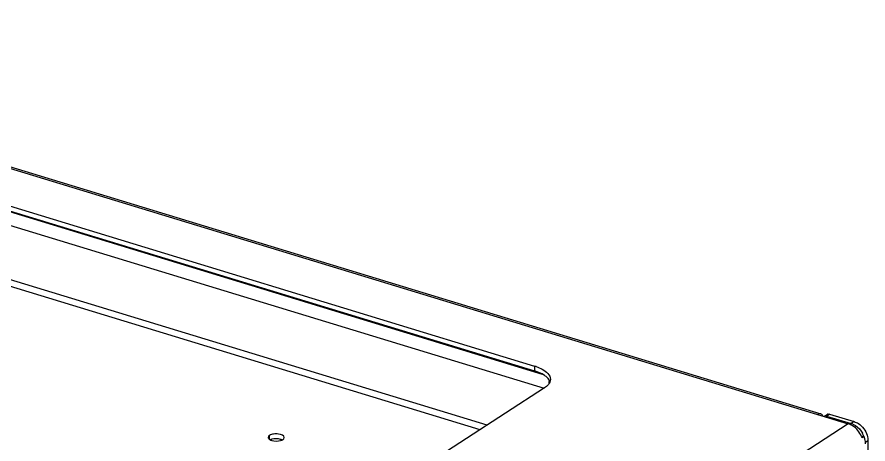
# Model space of a CAD drawing. Header units: millimetres. Extents: x -177 to 18421, y -5017 to 3255.
# Drawn here: x 4813.3 to 4872.8, y -2414.5 to -2384.6 of the extents above; entities that cross this region are included whole.
import ezdxf

# ---------------------------------------------------------------- set-up
doc = ezdxf.new("R2010")
doc.units = ezdxf.units.MM
doc.header["$LTSCALE"] = 46.255
doc.layers.get('0').update_dxf_attribs({"linetype": 'CONTINUOUS'})
doc.layers.add('02___PRT_ALL_AXES', color=7, linetype='CONTINUOUS')

msp = doc.modelspace()

# ---------------------------------------------------------------- linework, layer by layer
at = {"color": 3, "linetype": 'Continuous'}
for p, q in [((4778.026, -2384.594), (4871.441, -2413.069)), ((4780.376, -2385.202), (4869.511, -2412.372)), ((4794.423, -2392.24), (4849.484, -2409.023)), ((4850.172, -2410.557), (4835.159, -2420.28)), ((4870.132, -2412.385), (4871.857, -2412.911)), ((4871.441, -2413.069), (4848.367, -2428.013)), ((4872.551, -2413.95), (4872.412, -2414.04)), ((4872.82, -2414.263), (4872.803, -2415.565))]:
    msp.add_line(p, q, dxfattribs=at)
at = {"color": 7, "linetype": 'Continuous'}
for p, q in [((4793.754, -2392.435), (4850.015, -2409.585)), ((4794.419, -2392.576), (4849.479, -2409.36)), ((4792.565, -2393.023), (4850.145, -2410.574)), ((4846.165, -2413.152), (4792.706, -2396.856)), ((4845.667, -2413.475), (4792.804, -2397.361)), ((4849.484, -2409.023), (4849.479, -2409.36)), ((4850.485, -2410.119), (4850.484, -2410.251)), ((4850.544, -2410.082), (4850.485, -2410.119)), ((4850.485, -2410.119), (4850.539, -2410.136)), ((4869.785, -2412.535), (4869.994, -2412.4)), ((4869.924, -2412.52), (4870.132, -2412.385)), ((4869.924, -2412.52), (4871.649, -2413.046)), ((4871.857, -2412.911), (4871.649, -2413.046)), ((4872.551, -2413.95), (4872.4, -2413.98)), ((4872.82, -2414.263), (4872.638, -2414.381))]:
    msp.add_line(p, q, dxfattribs=at)
at = {"color": 3, "linetype": 'Continuous'}
for centre, radius, start, end in [((4848.452, -2412.411), 3.541, 71.00708, 73.06153), ((4870.07, -2412.518), 0.141, 107.35903, 122.80968), ((4870.84, -2414.624), 1.677, 22.51511, 23.58782), ((4870.863, -2414.615), 1.652, 20.97038, 22.51647), ((4870.884, -2414.606), 1.629, 20.33383, 20.96834), ((4871.027, -2414.515), 1.625, 18.55966, 20.33485), ((4871.098, -2414.493), 1.551, 10.41599, 18.62037), ((4871.245, -2414.466), 1.401, 2.79594, 10.40206), ((4871.358, -2414.459), 1.288, 359.28375, 2.74545)]:
    msp.add_arc(centre, radius, start, end, dxfattribs=at)
at = {"color": 7, "linetype": 'Continuous'}
for centre, radius, start, end in [((4849.959, -2410.334), 0.639, 24.19791, 29.13225), ((4849.993, -2410.317), 0.601, 23.12312, 24.15514), ((4850.01, -2410.31), 0.583, 20.4291, 23.13133), ((4869.862, -2412.653), 0.142, 122.8553, 135.58417), ((4871.332, -2414.08), 1.081, 66.24799, 72.97397), ((4871.098, -2414.454), 1.522, 19.17288, 28.74302)]:
    msp.add_arc(centre, radius, start, end, dxfattribs=at)
msp.add_open_spline([(4850.332, -2409.797), (4850.281, -2409.751), (4850.024, -2409.557), (4849.721, -2409.434), (4849.479, -2409.36)], degree=3, knots=[0, 0, 0, 0, 0.214475, 1, 1, 1, 1], dxfattribs=at)
at = {"color": 3, "linetype": 'Continuous'}
for points, knots in [([(4849.605, -2409.062), (4849.748, -2409.112), (4850.154, -2409.273), (4850.598, -2409.651), (4850.594, -2409.956)], [0, 0, 0, 0, 0.332463, 1, 1, 1, 1]), ([(4871.857, -2412.911), (4871.959, -2412.942), (4872.367, -2413.138), (4872.66, -2413.541), (4872.761, -2413.868)], [0, 0, 0, 0, 0.237753, 1, 1, 1, 1])]:
    msp.add_open_spline(points, degree=3, knots=knots, dxfattribs=at)
at = {"color": 7, "linetype": 'Continuous'}
for points in [[(4850.517, -2410.022), (4850.47, -2409.938), (4850.404, -2409.862), (4850.332, -2409.797)], [(4869.924, -2412.52), (4869.88, -2412.507), (4869.824, -2412.509), (4869.785, -2412.535)], [(4871.767, -2413.09), (4871.831, -2413.118), (4871.892, -2413.151), (4871.95, -2413.189)], [(4871.95, -2413.189), (4872.15, -2413.321), (4872.318, -2413.511), (4872.433, -2413.721)]]:
    msp.add_open_spline(points, degree=3, dxfattribs=at)
at = {"color": 3, "linetype": 'Continuous'}
for points in [[(4850.594, -2409.956), (4850.592, -2410.08), (4850.537, -2410.205), (4850.461, -2410.302)], [(4850.461, -2410.302), (4850.382, -2410.404), (4850.279, -2410.487), (4850.172, -2410.557)], [(4869.511, -2412.372), (4869.443, -2412.351), (4869.361, -2412.377), (4869.301, -2412.416)], [(4869.594, -2412.422), (4869.571, -2412.4), (4869.542, -2412.381), (4869.511, -2412.372)], [(4869.655, -2412.511), (4869.639, -2412.479), (4869.619, -2412.448), (4869.594, -2412.422)], [(4870.028, -2412.383), (4870.061, -2412.373), (4870.099, -2412.375), (4870.132, -2412.385)], [(4871.743, -2413.208), (4871.649, -2413.149), (4871.547, -2413.101), (4871.441, -2413.069)], [(4872.377, -2413.953), (4872.246, -2413.654), (4872.02, -2413.38), (4871.743, -2413.208)], [(4872.761, -2413.868), (4872.8, -2413.995), (4872.822, -2414.13), (4872.82, -2414.263)]]:
    msp.add_open_spline(points, degree=3, dxfattribs=at)
at = {"layer": '02___PRT_ALL_AXES', "color": 7, "linetype": 'Continuous'}
msp.add_line((4830.925, -2414.15), (4830.929, -2413.878), dxfattribs=at)
for points, knots in [([(4830.834, -2414.014), (4830.833, -2414.035), (4830.87, -2414.148), (4830.995, -2414.197), (4831.083, -2414.223)], [0, 0, 0, 0, 0.184795, 1, 1, 1, 1]), ([(4831.959, -2414.028), (4831.961, -2413.873), (4831.567, -2413.764), (4831.234, -2413.77), (4831.011, -2413.825), (4830.929, -2413.878)], [0, 0, 0, 0, 0.418228, 0.735797, 1, 1, 1, 1])]:
    msp.add_open_spline(points, degree=3, knots=knots, dxfattribs=at)
for points in [[(4830.929, -2413.878), (4830.882, -2413.908), (4830.834, -2413.959), (4830.834, -2414.014)], [(4831.083, -2414.223), (4831.283, -2414.284), (4831.508, -2414.287), (4831.708, -2414.23)], [(4831.708, -2414.23), (4831.763, -2414.215), (4831.816, -2414.194), (4831.864, -2414.163)], [(4831.864, -2414.163), (4831.91, -2414.133), (4831.958, -2414.083), (4831.959, -2414.028)]]:
    msp.add_open_spline(points, degree=3, dxfattribs=at)
at = {"layer": '02___PRT_ALL_AXES', "color": 3, "linetype": 'Continuous'}
for points, knots in [([(4831.08, -2414.148), (4831.064, -2414.153), (4831.033, -2414.163), (4831.003, -2414.175), (4830.989, -2414.181)], [0, 0, 0, 0, 0.51569, 1, 1, 1, 1]), ([(4831.799, -2414.191), (4831.785, -2414.184), (4831.753, -2414.171), (4831.721, -2414.16), (4831.705, -2414.155)], [0, 0, 0, 0, 0.483727, 1, 1, 1, 1])]:
    msp.add_open_spline(points, degree=3, knots=knots, dxfattribs=at)
msp.add_open_spline([(4831.705, -2414.155), (4831.505, -2414.094), (4831.28, -2414.092), (4831.08, -2414.148)], degree=3, dxfattribs=at)

doc.saveas('drawing.dxf')
